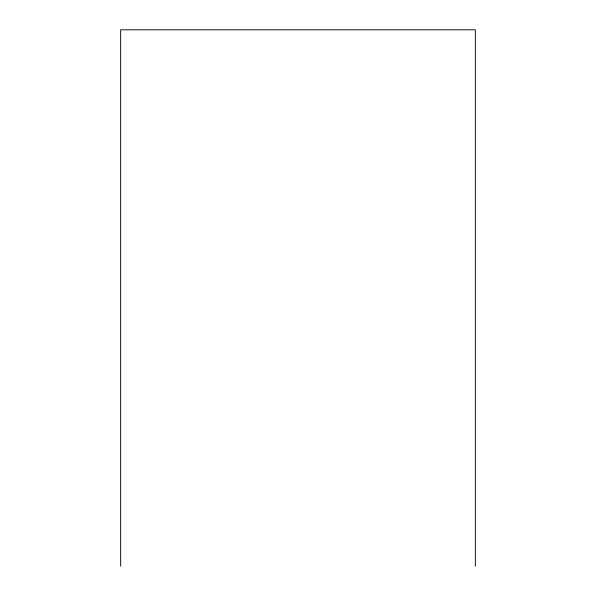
<?xml version="1.0" encoding="UTF-8"?>
<svg xmlns="http://www.w3.org/2000/svg" width="596" height="596" viewBox="0 0 596 596"><rect width="100%" height="100%" fill="white"/><g stroke="black" fill="none" stroke-linecap="round" stroke-linejoin="round"><path stroke-width="0.89" d="M475.347 566.2L475.347 29.8L120.653 29.8L120.653 566.2"/></g></svg>
